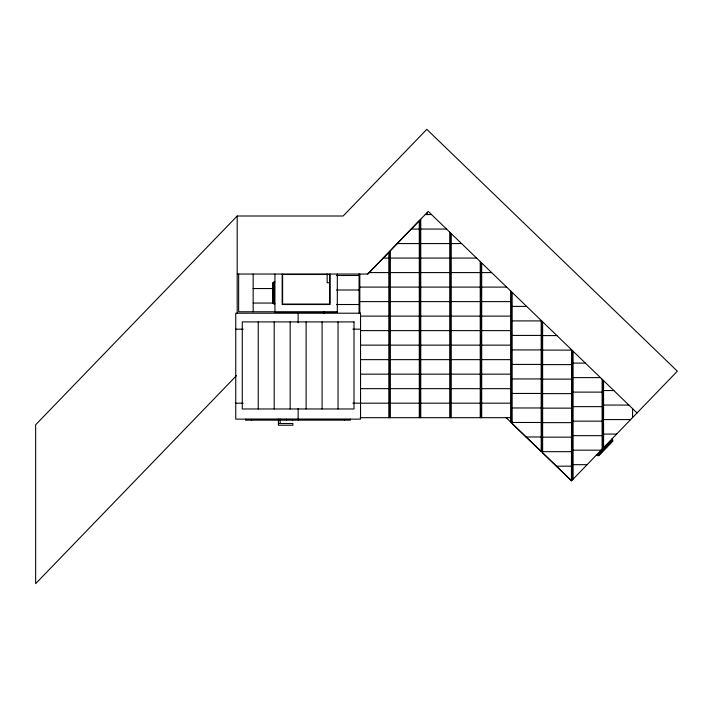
<?xml version="1.0" encoding="UTF-8"?>
<svg xmlns="http://www.w3.org/2000/svg" width="713" height="713" viewBox="0 0 713 713"><rect width="100%" height="100%" fill="white"/><g stroke="black" fill="none" stroke-linecap="round" stroke-linejoin="round"><path stroke-width="1.07" d="M542.629 321.821L542.629 452.764L571.541 480.803L677.35 371.197L426.811 129.338L343.149 216.003L237.197 216.003L35.65 424.788L35.65 583.662L236.431 375.68M237.197 274.042L367.792 274.042L428.255 211.404L637.039 412.952M390.278 417.684L390.278 250.753L419.297 220.682L419.297 417.684M597.236 455.233L612.351 439.573M598.474 455.411L612.583 440.794M367.765 274.042L388.104 253.008M425.224 214.551L431.517 214.551M411.223 229.06L419.297 229.06M420.75 229.06L446.543 229.06M397.23 243.57L419.297 243.57M420.75 243.57L449.769 243.57M451.222 243.57L461.569 243.57M383.202 258.079L388.826 258.079M390.278 258.079L419.297 258.079M420.75 258.079L449.769 258.079M451.222 258.079L476.605 258.079M369.165 272.589L388.826 272.589M390.278 272.589L419.297 272.589M420.75 272.589L449.769 272.589M451.222 272.589L480.241 272.589M481.694 272.589L491.631 272.589M336.509 275.494L359.085 275.494M274.924 282.018L273.471 282.018L273.471 303.783L274.924 303.783M273.471 282.749L272.749 282.749L272.749 303.061M329.361 282.749L327.16 282.749L327.16 274.042M359.807 287.098L388.826 287.098M390.278 287.098L419.297 287.098M420.75 287.098L449.769 287.098M451.222 287.098L480.241 287.098M481.694 287.098L506.667 287.098M253.16 288.551L273.578 288.551M336.509 290.004L359.085 290.004M359.807 301.608L388.826 301.608M390.278 301.608L419.297 301.608M420.75 301.608L449.769 301.608M451.222 301.608L480.241 301.608M481.694 301.608L510.713 301.608M253.16 303.061L274.657 303.061M336.509 304.513L359.085 304.513M512.166 306.394L526.657 306.394M337.32 311.768L238.65 311.768L238.65 274.042M360.885 316.117L388.826 316.117M390.278 316.117L419.297 316.117M420.75 316.117L449.769 316.117M451.222 316.117L480.241 316.117M481.694 316.117L510.713 316.117M512.166 320.903L541.185 320.903M235.753 329.174L243.195 329.174M352.873 329.174L360.537 329.174M360.885 330.627L388.826 330.627M390.278 330.627L419.297 330.627M420.75 330.627L449.769 330.627M451.222 330.627L480.241 330.627M481.694 330.627L510.713 330.627M512.166 335.413L541.185 335.413M542.629 335.591L556.898 335.591M360.885 345.137L388.826 345.137M390.278 345.137L419.297 345.137M420.75 345.137L449.769 345.137M451.222 345.137L480.241 345.137M481.694 345.137L510.713 345.137M512.166 349.923L541.185 349.923M542.629 350.101L571.648 350.101M360.885 359.646L388.826 359.646M390.278 359.646L419.297 359.646M420.75 359.646L449.769 359.646M451.222 359.646L480.241 359.646M481.694 359.646L510.713 359.646M573.1 363.104L585.4 363.104M512.166 364.432L541.185 364.432M542.629 364.61L571.648 364.61M360.885 374.156L388.826 374.156M390.278 374.156L419.297 374.156M420.75 374.156L449.769 374.156M451.222 374.156L480.241 374.156M481.694 374.156L510.713 374.156M573.1 377.614L600.435 377.614M512.166 378.942L541.185 378.942M542.629 379.12L571.648 379.12M360.885 388.665L388.826 388.665M390.278 388.665L419.297 388.665M420.75 388.665L449.769 388.665M451.222 388.665L480.241 388.665M481.694 388.665L510.713 388.665M603.572 390.555L613.84 390.555M573.1 392.123L602.12 392.123M512.166 393.451L541.185 393.451M542.629 393.629L571.648 393.629M235.753 403.175L243.195 403.175M352.873 403.175L360.537 403.175M360.885 403.175L388.826 403.175M390.278 403.175L419.297 403.175M420.75 403.175L449.769 403.175M451.222 403.175L480.241 403.175M481.694 403.175L510.713 403.175M603.572 405.064L628.866 405.064M573.1 406.633L602.12 406.633M512.166 407.97L541.185 407.97M542.629 408.139L571.648 408.139M360.118 417.684L510.713 417.684M245.539 419.431L350.377 419.431M603.572 419.574L630.649 419.574M573.1 421.151L602.12 421.151M512.166 422.096L510.713 422.096L510.713 291.002M512.166 422.479L541.185 422.479M542.629 422.649L571.648 422.649M278.409 423.495L292.918 423.495L292.918 425.233L278.409 425.233L278.409 419.048M603.572 434.083L616.647 434.083M573.1 435.661L602.12 435.661M512.166 292.401L512.166 423.575L526.016 436.989L541.185 436.989M542.629 437.158L571.648 437.158M573.1 450.17L601.121 450.17M542.629 451.498L541.185 451.498L526.016 436.989M542.629 451.668L571.648 451.668M573.1 464.68L587.111 464.68M556.363 466.177L571.648 466.177M571.425 480.687L571.648 349.833M534.652 445.206L541.185 451.498L541.185 320.413M611.834 439.065L612.877 440.073L597.761 455.732L596.719 454.725M612.369 440.598L612.895 441.097L598.786 455.714L598.26 455.215M505.847 417.39L571.532 480.812M632.591 408.665L632.591 417.56M603.572 380.644L603.572 447.621M602.85 379.949L602.85 448.37M602.12 379.245L602.12 449.128M573.1 351.233L573.1 479.189M572.379 350.529L572.379 479.938M541.907 321.117L541.907 451.498M511.435 291.706L511.435 422.096M481.694 262.99L481.694 417.684M480.963 262.286L480.963 417.684M480.241 261.591L480.241 417.684M451.222 233.57L451.222 417.684M450.491 232.875L450.491 417.684M449.769 232.171L449.769 417.684M427.283 212.421L427.283 214.64M420.75 219.176L420.75 417.684M420.028 219.934L420.028 417.684M389.556 417.684L389.556 251.511L388.826 252.259L388.826 417.684M359.807 274.042L359.807 313.016M359.085 274.042L359.085 313.212M350.377 419.137L350.377 420.153L245.539 420.153L245.539 419.137M344.575 419.431L344.575 420.153M338.042 321.919L338.042 408.977M337.32 274.042L337.32 312.49L274.924 312.49L274.924 274.042M330.066 274.042L330.066 304.513L282.179 304.513L282.179 274.042M324.263 311.554L324.263 313.631M322.08 321.919L322.08 408.977M306.118 321.919L306.118 408.977M298.506 419.431L298.506 420.153M298.141 313.212L298.141 322.793M298.141 408.496L298.141 419.137M292.704 419.431L292.704 420.153M292.339 419.431L292.339 420.153M290.164 321.919L290.164 408.977M286.537 419.137L286.537 420.153M280.147 419.048L280.147 423.495M274.202 282.018L274.202 303.783M274.202 321.919L274.202 408.977M273.186 282.749L273.186 303.061M258.24 321.919L258.24 408.977M253.16 274.042L253.16 311.768M251.35 419.431L251.35 420.153M237.197 216.003L237.197 313.016M329.629 274.478L282.615 274.478L282.615 304.077L329.629 304.077L329.629 274.478M360.537 313.212L235.753 313.212L235.753 419.137L360.537 419.137L360.537 313.212M354.005 321.919L242.277 321.919L242.277 408.977L354.005 408.977L354.005 321.919"/></g></svg>
